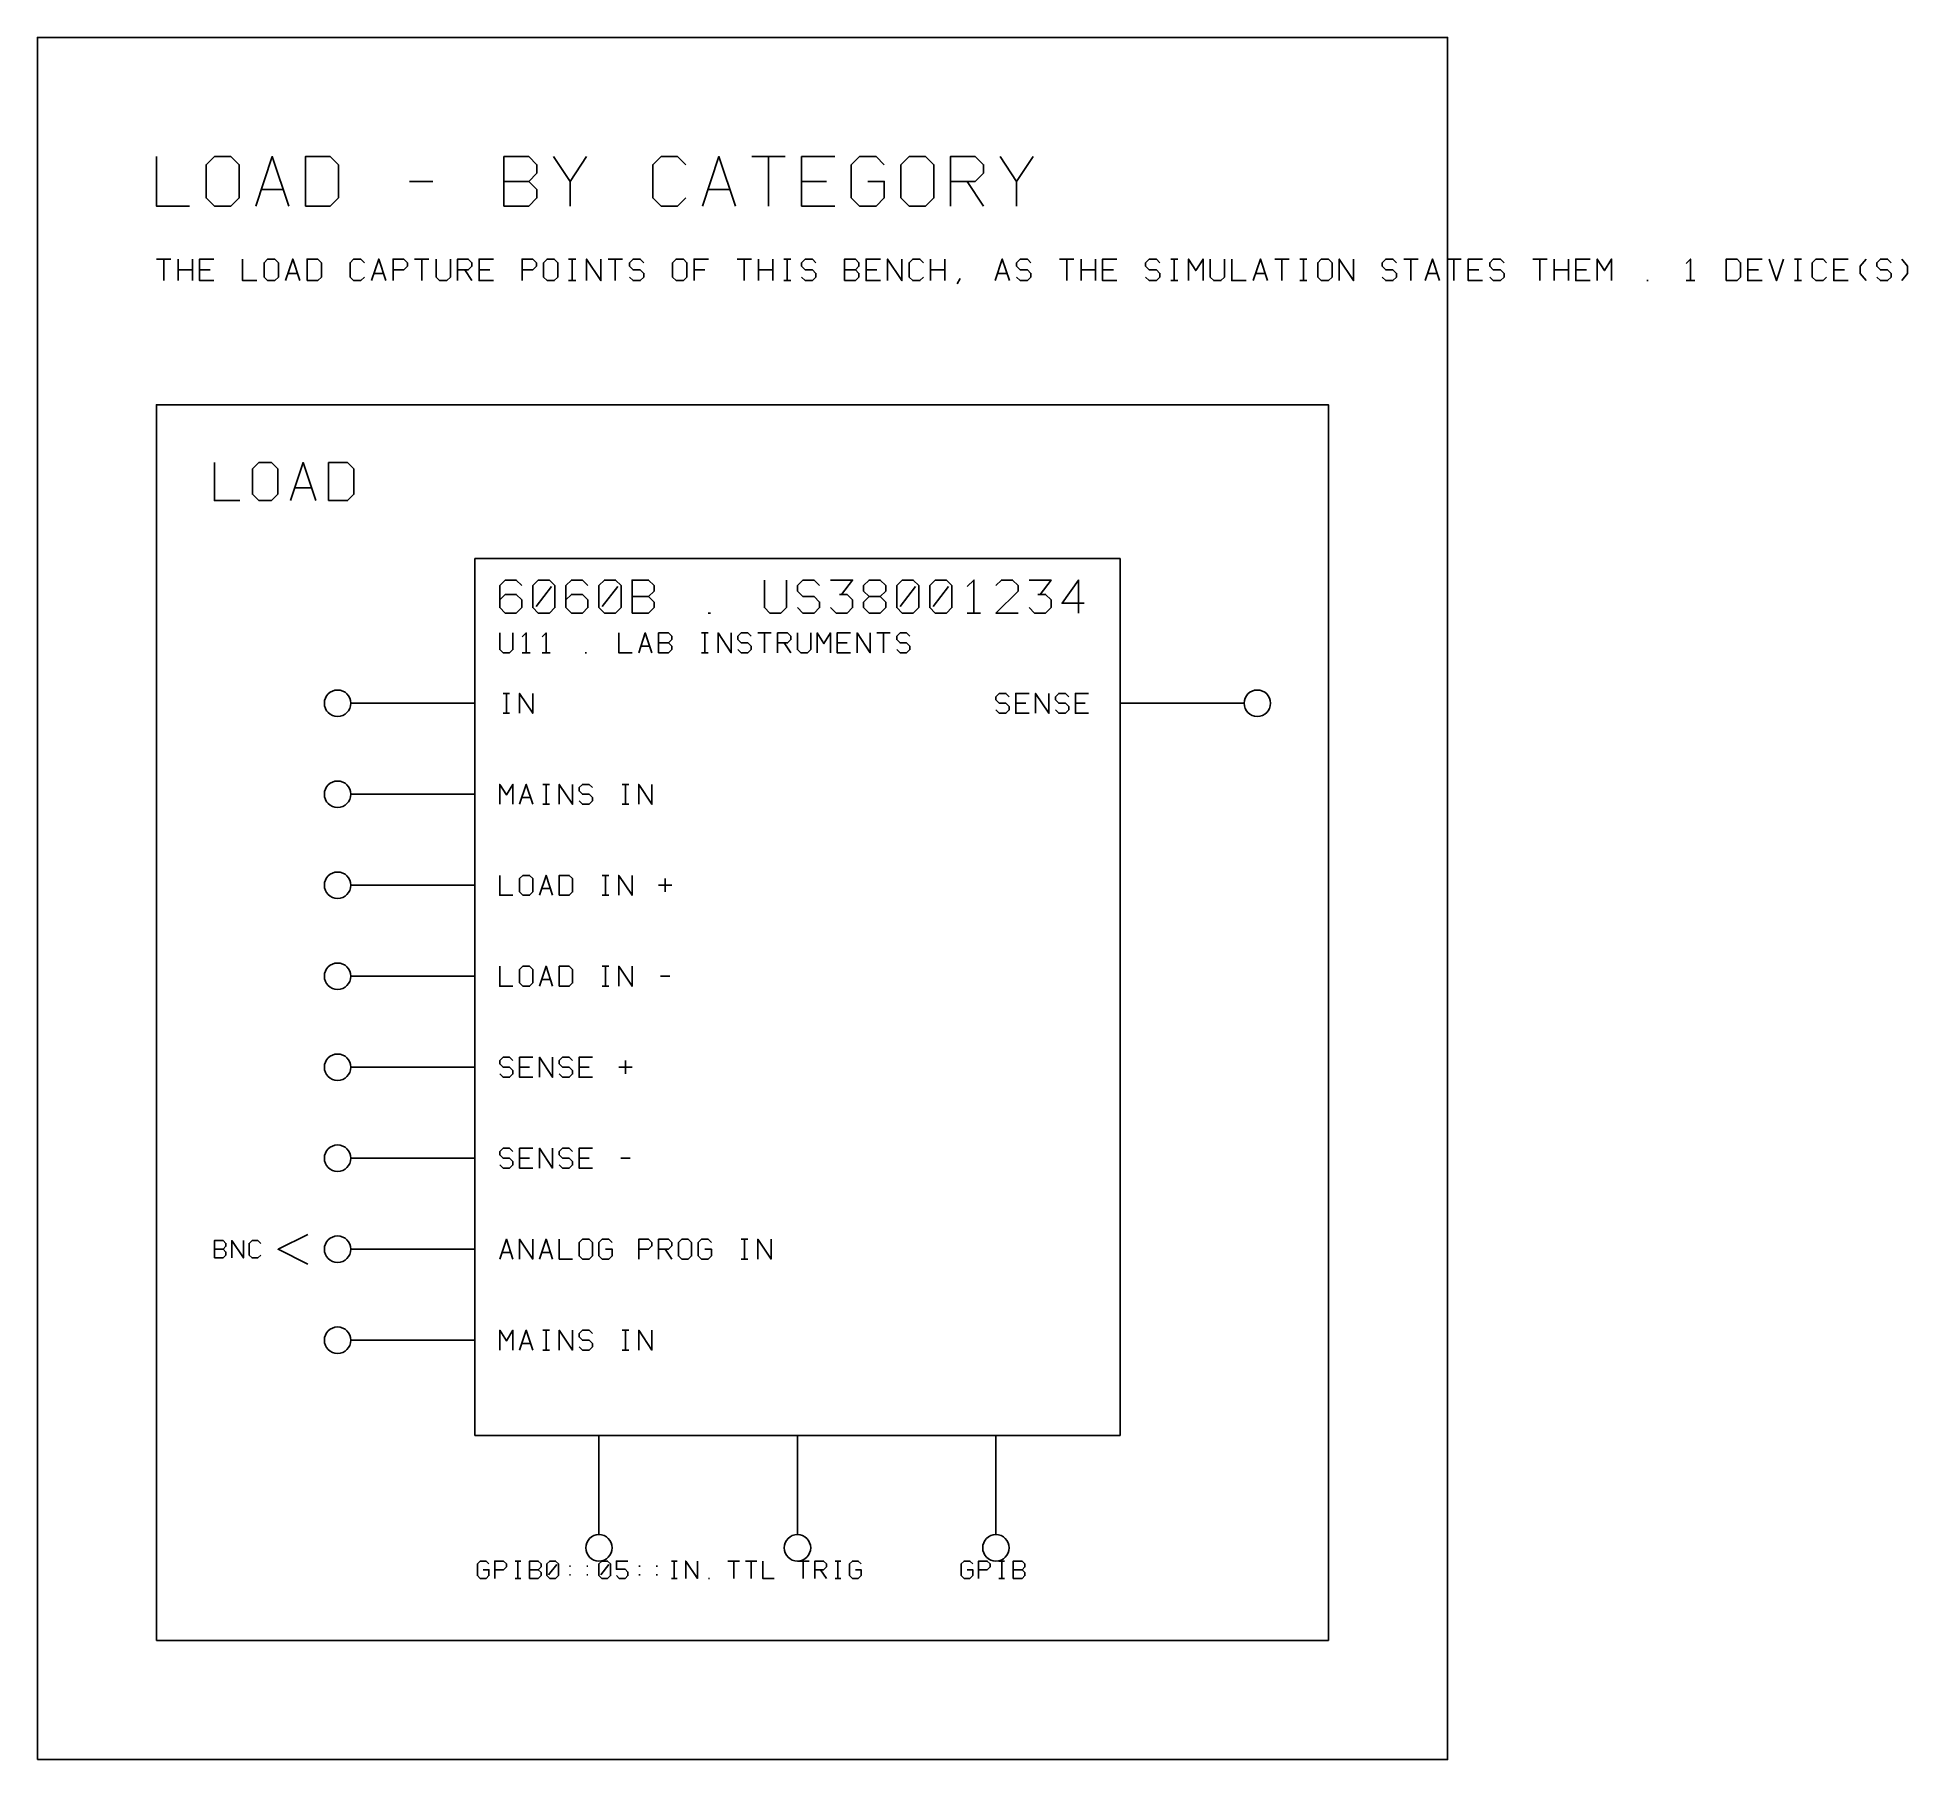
# Model space of a CAD drawing. Header units: millimetres. Extents: x 10 to 236, y 10 to 218.
import ezdxf

# ---------------------------------------------------------------- set-up
doc = ezdxf.new("R2010")
doc.units = ezdxf.units.MM
for name, color, linetype, lineweight in [('DEVICE', 7, 'CONTINUOUS', 25), ('GROUP', 6, 'CONTINUOUS', 25), ('LABEL', 8, 'CONTINUOUS', 25), ('POINT', 4, 'CONTINUOUS', 25), ('PORT_BUS', 5, 'CONTINUOUS', 25), ('PORT_IN', 3, 'CONTINUOUS', 25), ('PORT_OUT', 30, 'CONTINUOUS', 25), ('PORTAL', 2, 'CONTINUOUS', 25), ('SHEET', 7, 'CONTINUOUS', 25)]:
    doc.layers.add(name, color=color, linetype=linetype, lineweight=lineweight)

msp = doc.modelspace()

# ---------------------------------------------------------------- linework, layer by layer
at = {"layer": 'DEVICE'}
msp.add_lwpolyline([(62.5, 48.8), (140.5, 48.8), (140.5, 154.8), (62.5, 154.8)], close=True, dxfattribs=at)
at = {"layer": 'GROUP'}
msp.add_lwpolyline([(24, 24), (165.7, 24), (165.7, 173.4), (24, 173.4)], close=True, dxfattribs=at)
for points in [[(31, 166.4), (31, 161.8), (34.066667, 161.8)], [(36.366667, 161.8), (37.9, 161.8), (38.666667, 162.566667), (38.666667, 165.633333), (37.9, 166.4), (36.366667, 166.4), (35.6, 165.633333), (35.6, 162.566667), (36.366667, 161.8)], [(40.2, 161.8), (41.733333, 166.4), (43.266667, 161.8)], [(44.8, 161.8), (44.8, 166.4), (47.1, 166.4), (47.866667, 165.633333), (47.866667, 162.566667), (47.1, 161.8), (44.8, 161.8)], [(40.736667, 163.333333), (42.73, 163.333333)]]:
    msp.add_lwpolyline(points, dxfattribs=at)
at = {"layer": 'LABEL'}
for points in [[(68.166667, 151.533333), (67.5, 152.2), (66.166667, 152.2), (65.5, 151.533333), (65.5, 148.866667), (66.166667, 148.2), (67.5, 148.2), (68.166667, 148.866667), (68.166667, 149.8), (67.5, 150.466667), (66.166667, 150.466667), (65.5, 149.8)], [(70.166667, 148.2), (71.5, 148.2), (72.166667, 148.866667), (72.166667, 151.533333), (71.5, 152.2), (70.166667, 152.2), (69.5, 151.533333), (69.5, 148.866667), (70.166667, 148.2)], [(76.166667, 151.533333), (75.5, 152.2), (74.166667, 152.2), (73.5, 151.533333), (73.5, 148.866667), (74.166667, 148.2), (75.5, 148.2), (76.166667, 148.866667), (76.166667, 149.8), (75.5, 150.466667), (74.166667, 150.466667), (73.5, 149.8)], [(78.166667, 148.2), (79.5, 148.2), (80.166667, 148.866667), (80.166667, 151.533333), (79.5, 152.2), (78.166667, 152.2), (77.5, 151.533333), (77.5, 148.866667), (78.166667, 148.2)], [(81.5, 148.2), (81.5, 152.2), (83.5, 152.2), (84.166667, 151.533333), (84.166667, 150.866667), (83.5, 150.2), (81.5, 150.2)], [(97.5, 152.2), (97.5, 148.866667), (98.166667, 148.2), (99.5, 148.2), (100.166667, 148.866667), (100.166667, 152.2)], [(104.166667, 151.533333), (103.5, 152.2), (102.166667, 152.2), (101.5, 151.533333), (101.5, 150.866667), (102.166667, 150.2), (103.5, 150.2), (104.166667, 149.533333), (104.166667, 148.866667), (103.5, 148.2), (102.166667, 148.2), (101.5, 148.866667)], [(105.5, 152.2), (108.166667, 152.2), (106.833333, 150.466667)], [(110.166667, 150.2), (109.5, 150.866667), (109.5, 151.533333), (110.166667, 152.2), (111.5, 152.2), (112.166667, 151.533333), (112.166667, 150.866667), (111.5, 150.2), (110.166667, 150.2), (109.5, 149.533333), (109.5, 148.866667), (110.166667, 148.2), (111.5, 148.2), (112.166667, 148.866667), (112.166667, 149.533333), (111.5, 150.2)], [(114.166667, 148.2), (115.5, 148.2), (116.166667, 148.866667), (116.166667, 151.533333), (115.5, 152.2), (114.166667, 152.2), (113.5, 151.533333), (113.5, 148.866667), (114.166667, 148.2)], [(118.166667, 148.2), (119.5, 148.2), (120.166667, 148.866667), (120.166667, 151.533333), (119.5, 152.2), (118.166667, 152.2), (117.5, 151.533333), (117.5, 148.866667), (118.166667, 148.2)], [(122.033333, 151.4), (122.833333, 152.2), (122.833333, 148.2)], [(125.5, 151.533333), (126.166667, 152.2), (127.5, 152.2), (128.166667, 151.533333), (128.166667, 150.866667), (125.5, 148.2), (128.166667, 148.2)], [(129.5, 152.2), (132.166667, 152.2), (130.833333, 150.466667)], [(135.5, 148.2), (135.5, 152.2), (133.5, 149.4), (136.166667, 149.4)], [(69.9, 149), (71.766667, 151.4)], [(77.9, 149), (79.766667, 151.4)], [(83.5, 150.2), (84.166667, 149.533333), (84.166667, 148.866667), (83.5, 148.2), (81.5, 148.2)], [(106.566667, 150.466667), (107.5, 150.466667), (108.166667, 149.8), (108.166667, 148.866667), (107.5, 148.2), (106.166667, 148.2), (105.5, 148.866667)], [(113.9, 149), (115.766667, 151.4)], [(117.9, 149), (119.766667, 151.4)], [(130.566667, 150.466667), (131.5, 150.466667), (132.166667, 149.8), (132.166667, 148.866667), (131.5, 148.2), (130.166667, 148.2), (129.5, 148.866667)], [(90.7, 148.2), (90.966667, 148.2)], [(122.033333, 148.2), (123.633333, 148.2)], [(65.5, 145.8), (65.5, 143.8), (65.9, 143.4), (66.7, 143.4), (67.1, 143.8), (67.1, 145.8)], [(68.22, 145.32), (68.7, 145.8), (68.7, 143.4)], [(70.62, 145.32), (71.1, 145.8), (71.1, 143.4)], [(79.9, 145.8), (79.9, 143.4), (81.5, 143.4)], [(82.3, 143.4), (83.1, 145.8), (83.9, 143.4)], [(84.7, 143.4), (84.7, 145.8), (85.9, 145.8), (86.3, 145.4), (86.3, 145), (85.9, 144.6), (84.7, 144.6)], [(89.9, 145.8), (90.7, 145.8)], [(90.3, 143.4), (90.3, 145.8)], [(91.9, 143.4), (91.9, 145.8), (93.5, 143.4), (93.5, 145.8)], [(95.9, 145.4), (95.5, 145.8), (94.7, 145.8), (94.3, 145.4), (94.3, 145), (94.7, 144.6), (95.5, 144.6), (95.9, 144.2), (95.9, 143.8), (95.5, 143.4), (94.7, 143.4), (94.3, 143.8)], [(96.7, 145.8), (98.3, 145.8)], [(97.5, 145.8), (97.5, 143.4)], [(99.1, 143.4), (99.1, 145.8), (100.3, 145.8), (100.7, 145.4), (100.7, 145), (100.3, 144.6), (99.1, 144.6)], [(101.5, 145.8), (101.5, 143.8), (101.9, 143.4), (102.7, 143.4), (103.1, 143.8), (103.1, 145.8)], [(103.9, 143.4), (103.9, 145.8), (104.7, 144.52), (105.5, 145.8), (105.5, 143.4)], [(107.9, 145.8), (106.3, 145.8), (106.3, 143.4), (107.9, 143.4)], [(108.7, 143.4), (108.7, 145.8), (110.3, 143.4), (110.3, 145.8)], [(111.1, 145.8), (112.7, 145.8)], [(111.9, 145.8), (111.9, 143.4)], [(115.1, 145.4), (114.7, 145.8), (113.9, 145.8), (113.5, 145.4), (113.5, 145), (113.9, 144.6), (114.7, 144.6), (115.1, 144.2), (115.1, 143.8), (114.7, 143.4), (113.9, 143.4), (113.5, 143.8)], [(68.22, 143.4), (69.18, 143.4)], [(70.62, 143.4), (71.58, 143.4)], [(75.82, 143.4), (75.98, 143.4)], [(82.58, 144.2), (83.62, 144.2)], [(85.9, 144.6), (86.3, 144.2), (86.3, 143.8), (85.9, 143.4), (84.7, 143.4)], [(89.9, 143.4), (90.7, 143.4)], [(99.9, 144.6), (100.7, 143.4)], [(106.3, 144.6), (107.5, 144.6)], [(65.9, 138.5), (66.7, 138.5)], [(66.3, 136.1), (66.3, 138.5)], [(67.9, 136.1), (67.9, 138.5), (69.5, 136.1), (69.5, 138.5)], [(127.1, 138.1), (126.7, 138.5), (125.9, 138.5), (125.5, 138.1), (125.5, 137.7), (125.9, 137.3), (126.7, 137.3), (127.1, 136.9), (127.1, 136.5), (126.7, 136.1), (125.9, 136.1), (125.5, 136.5)], [(129.5, 138.5), (127.9, 138.5), (127.9, 136.1), (129.5, 136.1)], [(130.3, 136.1), (130.3, 138.5), (131.9, 136.1), (131.9, 138.5)], [(134.3, 138.1), (133.9, 138.5), (133.1, 138.5), (132.7, 138.1), (132.7, 137.7), (133.1, 137.3), (133.9, 137.3), (134.3, 136.9), (134.3, 136.5), (133.9, 136.1), (133.1, 136.1), (132.7, 136.5)], [(136.7, 138.5), (135.1, 138.5), (135.1, 136.1), (136.7, 136.1)], [(65.9, 136.1), (66.7, 136.1)], [(127.9, 137.3), (129.1, 137.3)], [(135.1, 137.3), (136.3, 137.3)], [(65.5, 125.1), (65.5, 127.5), (66.3, 126.22), (67.1, 127.5), (67.1, 125.1)], [(67.9, 125.1), (68.7, 127.5), (69.5, 125.1)], [(70.7, 127.5), (71.5, 127.5)], [(71.1, 125.1), (71.1, 127.5)], [(72.7, 125.1), (72.7, 127.5), (74.3, 125.1), (74.3, 127.5)], [(76.7, 127.1), (76.3, 127.5), (75.5, 127.5), (75.1, 127.1), (75.1, 126.7), (75.5, 126.3), (76.3, 126.3), (76.7, 125.9), (76.7, 125.5), (76.3, 125.1), (75.5, 125.1), (75.1, 125.5)], [(80.3, 127.5), (81.1, 127.5)], [(80.7, 125.1), (80.7, 127.5)], [(82.3, 125.1), (82.3, 127.5), (83.9, 125.1), (83.9, 127.5)], [(68.18, 125.9), (69.22, 125.9)], [(70.7, 125.1), (71.5, 125.1)], [(80.3, 125.1), (81.1, 125.1)], [(65.5, 116.5), (65.5, 114.1), (67.1, 114.1)], [(68.3, 114.1), (69.1, 114.1), (69.5, 114.5), (69.5, 116.1), (69.1, 116.5), (68.3, 116.5), (67.9, 116.1), (67.9, 114.5), (68.3, 114.1)], [(70.3, 114.1), (71.1, 116.5), (71.9, 114.1)], [(72.7, 114.1), (72.7, 116.5), (73.9, 116.5), (74.3, 116.1), (74.3, 114.5), (73.9, 114.1), (72.7, 114.1)], [(77.9, 116.5), (78.7, 116.5)], [(78.3, 114.1), (78.3, 116.5)], [(79.9, 114.1), (79.9, 116.5), (81.5, 114.1), (81.5, 116.5)], [(85.5, 114.5), (85.5, 116.1)], [(70.58, 114.9), (71.62, 114.9)], [(77.9, 114.1), (78.7, 114.1)], [(84.7, 115.3), (86.3, 115.3)], [(65.5, 105.5), (65.5, 103.1), (67.1, 103.1)], [(68.3, 103.1), (69.1, 103.1), (69.5, 103.5), (69.5, 105.1), (69.1, 105.5), (68.3, 105.5), (67.9, 105.1), (67.9, 103.5), (68.3, 103.1)], [(70.3, 103.1), (71.1, 105.5), (71.9, 103.1)], [(72.7, 103.1), (72.7, 105.5), (73.9, 105.5), (74.3, 105.1), (74.3, 103.5), (73.9, 103.1), (72.7, 103.1)], [(77.9, 105.5), (78.7, 105.5)], [(78.3, 103.1), (78.3, 105.5)], [(79.9, 103.1), (79.9, 105.5), (81.5, 103.1), (81.5, 105.5)], [(84.94, 104.3), (86.06, 104.3)], [(70.58, 103.9), (71.62, 103.9)], [(77.9, 103.1), (78.7, 103.1)], [(67.1, 94.1), (66.7, 94.5), (65.9, 94.5), (65.5, 94.1), (65.5, 93.7), (65.9, 93.3), (66.7, 93.3), (67.1, 92.9), (67.1, 92.5), (66.7, 92.1), (65.9, 92.1), (65.5, 92.5)], [(69.5, 94.5), (67.9, 94.5), (67.9, 92.1), (69.5, 92.1)], [(67.9, 93.3), (69.1, 93.3)], [(70.3, 92.1), (70.3, 94.5), (71.9, 92.1), (71.9, 94.5)], [(74.3, 94.1), (73.9, 94.5), (73.1, 94.5), (72.7, 94.1), (72.7, 93.7), (73.1, 93.3), (73.9, 93.3), (74.3, 92.9), (74.3, 92.5), (73.9, 92.1), (73.1, 92.1), (72.7, 92.5)], [(76.7, 94.5), (75.1, 94.5), (75.1, 92.1), (76.7, 92.1)], [(75.1, 93.3), (76.3, 93.3)], [(79.9, 93.3), (81.5, 93.3)], [(80.7, 92.5), (80.7, 94.1)], [(67.1, 83.1), (66.7, 83.5), (65.9, 83.5), (65.5, 83.1), (65.5, 82.7), (65.9, 82.3), (66.7, 82.3), (67.1, 81.9), (67.1, 81.5), (66.7, 81.1), (65.9, 81.1), (65.5, 81.5)], [(69.5, 83.5), (67.9, 83.5), (67.9, 81.1), (69.5, 81.1)], [(67.9, 82.3), (69.1, 82.3)], [(70.3, 81.1), (70.3, 83.5), (71.9, 81.1), (71.9, 83.5)], [(74.3, 83.1), (73.9, 83.5), (73.1, 83.5), (72.7, 83.1), (72.7, 82.7), (73.1, 82.3), (73.9, 82.3), (74.3, 81.9), (74.3, 81.5), (73.9, 81.1), (73.1, 81.1), (72.7, 81.5)], [(76.7, 83.5), (75.1, 83.5), (75.1, 81.1), (76.7, 81.1)], [(75.1, 82.3), (76.3, 82.3)], [(80.14, 82.3), (81.26, 82.3)], [(65.5, 70.1), (66.3, 72.5), (67.1, 70.1)], [(67.9, 70.1), (67.9, 72.5), (69.5, 70.1), (69.5, 72.5)], [(70.3, 70.1), (71.1, 72.5), (71.9, 70.1)], [(72.7, 72.5), (72.7, 70.1), (74.3, 70.1)], [(75.5, 70.1), (76.3, 70.1), (76.7, 70.5), (76.7, 72.1), (76.3, 72.5), (75.5, 72.5), (75.1, 72.1), (75.1, 70.5), (75.5, 70.1)], [(79.1, 72.1), (78.7, 72.5), (77.9, 72.5), (77.5, 72.1), (77.5, 70.5), (77.9, 70.1), (78.7, 70.1), (79.1, 70.5), (79.1, 71.3), (78.3, 71.3)], [(82.3, 70.1), (82.3, 72.5), (83.5, 72.5), (83.9, 72.1), (83.9, 71.7), (83.5, 71.3), (82.3, 71.3)], [(84.7, 70.1), (84.7, 72.5), (85.9, 72.5), (86.3, 72.1), (86.3, 71.7), (85.9, 71.3), (84.7, 71.3)], [(87.5, 70.1), (88.3, 70.1), (88.7, 70.5), (88.7, 72.1), (88.3, 72.5), (87.5, 72.5), (87.1, 72.1), (87.1, 70.5), (87.5, 70.1)], [(91.1, 72.1), (90.7, 72.5), (89.9, 72.5), (89.5, 72.1), (89.5, 70.5), (89.9, 70.1), (90.7, 70.1), (91.1, 70.5), (91.1, 71.3), (90.3, 71.3)], [(94.7, 72.5), (95.5, 72.5)], [(95.1, 70.1), (95.1, 72.5)], [(96.7, 70.1), (96.7, 72.5), (98.3, 70.1), (98.3, 72.5)], [(65.78, 70.9), (66.82, 70.9)], [(70.58, 70.9), (71.62, 70.9)], [(85.5, 71.3), (86.3, 70.1)], [(94.7, 70.1), (95.5, 70.1)], [(65.5, 59.1), (65.5, 61.5), (66.3, 60.22), (67.1, 61.5), (67.1, 59.1)], [(67.9, 59.1), (68.7, 61.5), (69.5, 59.1)], [(70.7, 61.5), (71.5, 61.5)], [(71.1, 59.1), (71.1, 61.5)], [(72.7, 59.1), (72.7, 61.5), (74.3, 59.1), (74.3, 61.5)], [(76.7, 61.1), (76.3, 61.5), (75.5, 61.5), (75.1, 61.1), (75.1, 60.7), (75.5, 60.3), (76.3, 60.3), (76.7, 59.9), (76.7, 59.5), (76.3, 59.1), (75.5, 59.1), (75.1, 59.5)], [(80.3, 61.5), (81.1, 61.5)], [(80.7, 59.1), (80.7, 61.5)], [(82.3, 59.1), (82.3, 61.5), (83.9, 59.1), (83.9, 61.5)], [(68.18, 59.9), (69.22, 59.9)], [(70.7, 59.1), (71.5, 59.1)], [(80.3, 59.1), (81.1, 59.1)], [(64.2, 33.25), (63.85, 33.6), (63.15, 33.6), (62.8, 33.25), (62.8, 31.85), (63.15, 31.5), (63.85, 31.5), (64.2, 31.85), (64.2, 32.55), (63.5, 32.55)], [(64.9, 31.5), (64.9, 33.6), (65.95, 33.6), (66.3, 33.25), (66.3, 32.9), (65.95, 32.55), (64.9, 32.55)], [(67.35, 33.6), (68.05, 33.6)], [(67.7, 31.5), (67.7, 33.6)], [(69.1, 31.5), (69.1, 33.6), (70.15, 33.6), (70.5, 33.25), (70.5, 32.9), (70.15, 32.55), (69.1, 32.55)], [(70.15, 32.55), (70.5, 32.2), (70.5, 31.85), (70.15, 31.5), (69.1, 31.5)], [(71.55, 31.5), (72.25, 31.5), (72.6, 31.85), (72.6, 33.25), (72.25, 33.6), (71.55, 33.6), (71.2, 33.25), (71.2, 31.85), (71.55, 31.5)], [(71.41, 31.92), (72.39, 33.18)], [(73.93, 32.97), (74.07, 32.97)], [(73.93, 31.92), (74.07, 31.92)], [(76.03, 32.97), (76.17, 32.97)], [(76.03, 31.92), (76.17, 31.92)], [(77.85, 31.5), (78.55, 31.5), (78.9, 31.85), (78.9, 33.25), (78.55, 33.6), (77.85, 33.6), (77.5, 33.25), (77.5, 31.85), (77.85, 31.5)], [(77.71, 31.92), (78.69, 33.18)], [(81, 33.6), (79.6, 33.6), (79.6, 32.62), (80.65, 32.62), (81, 32.27), (81, 31.85), (80.65, 31.5), (79.95, 31.5), (79.6, 31.85)], [(82.33, 32.97), (82.47, 32.97)], [(82.33, 31.92), (82.47, 31.92)], [(84.43, 32.97), (84.57, 32.97)], [(84.43, 31.92), (84.57, 31.92)], [(86.25, 33.6), (86.95, 33.6)], [(86.6, 31.5), (86.6, 33.6)], [(88, 31.5), (88, 33.6), (89.4, 31.5), (89.4, 33.6)], [(93.1, 33.6), (94.5, 33.6)], [(93.8, 33.6), (93.8, 31.5)], [(95.2, 33.6), (96.6, 33.6)], [(95.9, 33.6), (95.9, 31.5)], [(97.3, 33.6), (97.3, 31.5), (98.7, 31.5)], [(101.5, 33.6), (102.9, 33.6)], [(102.2, 33.6), (102.2, 31.5)], [(103.6, 31.5), (103.6, 33.6), (104.65, 33.6), (105, 33.25), (105, 32.9), (104.65, 32.55), (103.6, 32.55)], [(104.3, 32.55), (105, 31.5)], [(106.05, 33.6), (106.75, 33.6)], [(106.4, 31.5), (106.4, 33.6)], [(109.2, 33.25), (108.85, 33.6), (108.15, 33.6), (107.8, 33.25), (107.8, 31.85), (108.15, 31.5), (108.85, 31.5), (109.2, 31.85), (109.2, 32.55), (108.5, 32.55)], [(122.7, 33.25), (122.35, 33.6), (121.65, 33.6), (121.3, 33.25), (121.3, 31.85), (121.65, 31.5), (122.35, 31.5), (122.7, 31.85), (122.7, 32.55), (122, 32.55)], [(123.4, 31.5), (123.4, 33.6), (124.45, 33.6), (124.8, 33.25), (124.8, 32.9), (124.45, 32.55), (123.4, 32.55)], [(125.85, 33.6), (126.55, 33.6)], [(126.2, 31.5), (126.2, 33.6)], [(127.6, 31.5), (127.6, 33.6), (128.65, 33.6), (129, 33.25), (129, 32.9), (128.65, 32.55), (127.6, 32.55)], [(128.65, 32.55), (129, 32.2), (129, 31.85), (128.65, 31.5), (127.6, 31.5)], [(67.35, 31.5), (68.05, 31.5)], [(86.25, 31.5), (86.95, 31.5)], [(90.73, 31.5), (90.87, 31.5)], [(106.05, 31.5), (106.75, 31.5)], [(125.85, 31.5), (126.55, 31.5)]]:
    msp.add_lwpolyline(points, dxfattribs=at)
at = {"layer": 'POINT'}
for centre in [(45.9, 137.3), (157.1, 137.3), (45.9, 126.3), (45.9, 115.3), (45.9, 104.3), (45.9, 93.3), (45.9, 82.3), (45.9, 71.3), (45.9, 60.3), (77.5, 35.2), (101.5, 35.2), (125.5, 35.2)]:
    msp.add_circle(centre, 1.6, dxfattribs=at)
at = {"layer": 'PORT_BUS'}
for p, q in [((77.5, 48.8), (77.5, 36.8)), ((101.5, 48.8), (101.5, 36.8)), ((125.5, 48.8), (125.5, 36.8))]:
    msp.add_line(p, q, dxfattribs=at)
at = {"layer": 'PORT_IN'}
for p, q in [((62.5, 137.3), (47.5, 137.3)), ((62.5, 126.3), (47.5, 126.3)), ((62.5, 115.3), (47.5, 115.3)), ((62.5, 104.3), (47.5, 104.3)), ((62.5, 93.3), (47.5, 93.3)), ((62.5, 82.3), (47.5, 82.3)), ((62.5, 71.3), (47.5, 71.3)), ((62.5, 60.3), (47.5, 60.3))]:
    msp.add_line(p, q, dxfattribs=at)
at = {"layer": 'PORT_OUT'}
msp.add_line((140.5, 137.3), (155.5, 137.3), dxfattribs=at)
at = {"layer": 'PORTAL'}
for points in [[(42.3, 73.1), (38.7, 71.3), (42.3, 69.5)], [(31, 70.25), (31, 72.35), (32.05, 72.35), (32.4, 72), (32.4, 71.65), (32.05, 71.3), (31, 71.3)], [(32.05, 71.3), (32.4, 70.95), (32.4, 70.6), (32.05, 70.25), (31, 70.25)], [(33.1, 70.25), (33.1, 72.35), (34.5, 70.25), (34.5, 72.35)], [(36.6, 72), (36.25, 72.35), (35.55, 72.35), (35.2, 72), (35.2, 70.6), (35.55, 70.25), (36.25, 70.25), (36.6, 70.6)]]:
    msp.add_lwpolyline(points, dxfattribs=at)
at = {"layer": 'SHEET'}
msp.add_lwpolyline([(9.6, 9.6), (180.1, 9.6), (180.1, 217.8), (9.6, 217.8)], close=True, dxfattribs=at)
for points in [[(24, 203.4), (24, 197.4), (28, 197.4)], [(31, 197.4), (33, 197.4), (34, 198.4), (34, 202.4), (33, 203.4), (31, 203.4), (30, 202.4), (30, 198.4), (31, 197.4)], [(36, 197.4), (38, 203.4), (40, 197.4)], [(42, 197.4), (42, 203.4), (45, 203.4), (46, 202.4), (46, 198.4), (45, 197.4), (42, 197.4)], [(66, 197.4), (66, 203.4), (69, 203.4), (70, 202.4), (70, 201.4), (69, 200.4), (66, 200.4)], [(72, 203.4), (74, 200.4), (76, 203.4)], [(88, 202.4), (87, 203.4), (85, 203.4), (84, 202.4), (84, 198.4), (85, 197.4), (87, 197.4), (88, 198.4)], [(90, 197.4), (92, 203.4), (94, 197.4)], [(96, 203.4), (100, 203.4)], [(98, 203.4), (98, 197.4)], [(106, 203.4), (102, 203.4), (102, 197.4), (106, 197.4)], [(112, 202.4), (111, 203.4), (109, 203.4), (108, 202.4), (108, 198.4), (109, 197.4), (111, 197.4), (112, 198.4), (112, 200.4), (110, 200.4)], [(115, 197.4), (117, 197.4), (118, 198.4), (118, 202.4), (117, 203.4), (115, 203.4), (114, 202.4), (114, 198.4), (115, 197.4)], [(120, 197.4), (120, 203.4), (123, 203.4), (124, 202.4), (124, 201.4), (123, 200.4), (120, 200.4)], [(126, 203.4), (128, 200.4), (130, 203.4)], [(36.7, 199.4), (39.3, 199.4)], [(54.6, 200.4), (57.4, 200.4)], [(69, 200.4), (70, 199.4), (70, 198.4), (69, 197.4), (66, 197.4)], [(74, 200.4), (74, 197.4)], [(90.7, 199.4), (93.3, 199.4)], [(102, 200.4), (105, 200.4)], [(122, 200.4), (124, 197.4)], [(128, 200.4), (128, 197.4)], [(24, 191), (25.733333, 191)], [(24.866667, 191), (24.866667, 188.4)], [(26.6, 188.4), (26.6, 191)], [(28.333333, 188.4), (28.333333, 191)], [(30.933333, 191), (29.2, 191), (29.2, 188.4), (30.933333, 188.4)], [(34.4, 191), (34.4, 188.4), (36.133333, 188.4)], [(37.433333, 188.4), (38.3, 188.4), (38.733333, 188.833333), (38.733333, 190.566667), (38.3, 191), (37.433333, 191), (37, 190.566667), (37, 188.833333), (37.433333, 188.4)], [(39.6, 188.4), (40.466667, 191), (41.333333, 188.4)], [(42.2, 188.4), (42.2, 191), (43.5, 191), (43.933333, 190.566667), (43.933333, 188.833333), (43.5, 188.4), (42.2, 188.4)], [(49.133333, 190.566667), (48.7, 191), (47.833333, 191), (47.4, 190.566667), (47.4, 188.833333), (47.833333, 188.4), (48.7, 188.4), (49.133333, 188.833333)], [(50, 188.4), (50.866667, 191), (51.733333, 188.4)], [(52.6, 188.4), (52.6, 191), (53.9, 191), (54.333333, 190.566667), (54.333333, 190.133333), (53.9, 189.7), (52.6, 189.7)], [(55.2, 191), (56.933333, 191)], [(56.066667, 191), (56.066667, 188.4)], [(57.8, 191), (57.8, 188.833333), (58.233333, 188.4), (59.1, 188.4), (59.533333, 188.833333), (59.533333, 191)], [(60.4, 188.4), (60.4, 191), (61.7, 191), (62.133333, 190.566667), (62.133333, 190.133333), (61.7, 189.7), (60.4, 189.7)], [(64.733333, 191), (63, 191), (63, 188.4), (64.733333, 188.4)], [(68.2, 188.4), (68.2, 191), (69.5, 191), (69.933333, 190.566667), (69.933333, 190.133333), (69.5, 189.7), (68.2, 189.7)], [(71.233333, 188.4), (72.1, 188.4), (72.533333, 188.833333), (72.533333, 190.566667), (72.1, 191), (71.233333, 191), (70.8, 190.566667), (70.8, 188.833333), (71.233333, 188.4)], [(73.833333, 191), (74.7, 191)], [(74.266667, 188.4), (74.266667, 191)], [(76, 188.4), (76, 191), (77.733333, 188.4), (77.733333, 191)], [(78.6, 191), (80.333333, 191)], [(79.466667, 191), (79.466667, 188.4)], [(82.933333, 190.566667), (82.5, 191), (81.633333, 191), (81.2, 190.566667), (81.2, 190.133333), (81.633333, 189.7), (82.5, 189.7), (82.933333, 189.266667), (82.933333, 188.833333), (82.5, 188.4), (81.633333, 188.4), (81.2, 188.833333)], [(86.833333, 188.4), (87.7, 188.4), (88.133333, 188.833333), (88.133333, 190.566667), (87.7, 191), (86.833333, 191), (86.4, 190.566667), (86.4, 188.833333), (86.833333, 188.4)], [(90.733333, 191), (89, 191), (89, 188.4)], [(94.2, 191), (95.933333, 191)], [(95.066667, 191), (95.066667, 188.4)], [(96.8, 188.4), (96.8, 191)], [(98.533333, 188.4), (98.533333, 191)], [(99.833333, 191), (100.7, 191)], [(100.266667, 188.4), (100.266667, 191)], [(103.733333, 190.566667), (103.3, 191), (102.433333, 191), (102, 190.566667), (102, 190.133333), (102.433333, 189.7), (103.3, 189.7), (103.733333, 189.266667), (103.733333, 188.833333), (103.3, 188.4), (102.433333, 188.4), (102, 188.833333)], [(107.2, 188.4), (107.2, 191), (108.5, 191), (108.933333, 190.566667), (108.933333, 190.133333), (108.5, 189.7), (107.2, 189.7)], [(111.533333, 191), (109.8, 191), (109.8, 188.4), (111.533333, 188.4)], [(112.4, 188.4), (112.4, 191), (114.133333, 188.4), (114.133333, 191)], [(116.733333, 190.566667), (116.3, 191), (115.433333, 191), (115, 190.566667), (115, 188.833333), (115.433333, 188.4), (116.3, 188.4), (116.733333, 188.833333)], [(117.6, 188.4), (117.6, 191)], [(119.333333, 188.4), (119.333333, 191)], [(125.4, 188.4), (126.266667, 191), (127.133333, 188.4)], [(129.733333, 190.566667), (129.3, 191), (128.433333, 191), (128, 190.566667), (128, 190.133333), (128.433333, 189.7), (129.3, 189.7), (129.733333, 189.266667), (129.733333, 188.833333), (129.3, 188.4), (128.433333, 188.4), (128, 188.833333)], [(133.2, 191), (134.933333, 191)], [(134.066667, 191), (134.066667, 188.4)], [(135.8, 188.4), (135.8, 191)], [(137.533333, 188.4), (137.533333, 191)], [(140.133333, 191), (138.4, 191), (138.4, 188.4), (140.133333, 188.4)], [(145.333333, 190.566667), (144.9, 191), (144.033333, 191), (143.6, 190.566667), (143.6, 190.133333), (144.033333, 189.7), (144.9, 189.7), (145.333333, 189.266667), (145.333333, 188.833333), (144.9, 188.4), (144.033333, 188.4), (143.6, 188.833333)], [(146.633333, 191), (147.5, 191)], [(147.066667, 188.4), (147.066667, 191)], [(148.8, 188.4), (148.8, 191), (149.666667, 189.613333), (150.533333, 191), (150.533333, 188.4)], [(151.4, 191), (151.4, 188.833333), (151.833333, 188.4), (152.7, 188.4), (153.133333, 188.833333), (153.133333, 191)], [(154, 191), (154, 188.4), (155.733333, 188.4)], [(156.6, 188.4), (157.466667, 191), (158.333333, 188.4)], [(159.2, 191), (160.933333, 191)], [(160.066667, 191), (160.066667, 188.4)], [(162.233333, 191), (163.1, 191)], [(162.666667, 188.4), (162.666667, 191)], [(164.833333, 188.4), (165.7, 188.4), (166.133333, 188.833333), (166.133333, 190.566667), (165.7, 191), (164.833333, 191), (164.4, 190.566667), (164.4, 188.833333), (164.833333, 188.4)], [(167, 188.4), (167, 191), (168.733333, 188.4), (168.733333, 191)], [(173.933333, 190.566667), (173.5, 191), (172.633333, 191), (172.2, 190.566667), (172.2, 190.133333), (172.633333, 189.7), (173.5, 189.7), (173.933333, 189.266667), (173.933333, 188.833333), (173.5, 188.4), (172.633333, 188.4), (172.2, 188.833333)], [(174.8, 191), (176.533333, 191)], [(175.666667, 191), (175.666667, 188.4)], [(177.4, 188.4), (178.266667, 191), (179.133333, 188.4)], [(180, 191), (181.733333, 191)], [(180.866667, 191), (180.866667, 188.4)], [(184.333333, 191), (182.6, 191), (182.6, 188.4), (184.333333, 188.4)], [(186.933333, 190.566667), (186.5, 191), (185.633333, 191), (185.2, 190.566667), (185.2, 190.133333), (185.633333, 189.7), (186.5, 189.7), (186.933333, 189.266667), (186.933333, 188.833333), (186.5, 188.4), (185.633333, 188.4), (185.2, 188.833333)], [(190.4, 191), (192.133333, 191)], [(191.266667, 191), (191.266667, 188.4)], [(193, 188.4), (193, 191)], [(194.733333, 188.4), (194.733333, 191)], [(197.333333, 191), (195.6, 191), (195.6, 188.4), (197.333333, 188.4)], [(198.2, 188.4), (198.2, 191), (199.066667, 189.613333), (199.933333, 191), (199.933333, 188.4)], [(208.946667, 190.48), (209.466667, 191), (209.466667, 188.4)], [(213.8, 188.4), (213.8, 191), (215.1, 191), (215.533333, 190.566667), (215.533333, 188.833333), (215.1, 188.4), (213.8, 188.4)], [(218.133333, 191), (216.4, 191), (216.4, 188.4), (218.133333, 188.4)], [(219, 191), (219.866667, 188.4), (220.733333, 191)], [(222.033333, 191), (222.9, 191)], [(222.466667, 188.4), (222.466667, 191)], [(225.933333, 190.566667), (225.5, 191), (224.633333, 191), (224.2, 190.566667), (224.2, 188.833333), (224.633333, 188.4), (225.5, 188.4), (225.933333, 188.833333)], [(228.533333, 191), (226.8, 191), (226.8, 188.4), (228.533333, 188.4)], [(230.7, 191), (230.006667, 190.133333), (230.006667, 189.266667), (230.7, 188.4)], [(233.733333, 190.566667), (233.3, 191), (232.433333, 191), (232, 190.566667), (232, 190.133333), (232.433333, 189.7), (233.3, 189.7), (233.733333, 189.266667), (233.733333, 188.833333), (233.3, 188.4), (232.433333, 188.4), (232, 188.833333)], [(235.033333, 191), (235.726667, 190.133333), (235.726667, 189.266667), (235.033333, 188.4)], [(26.6, 189.7), (28.333333, 189.7)], [(29.2, 189.7), (30.5, 189.7)], [(39.903333, 189.266667), (41.03, 189.266667)], [(50.303333, 189.266667), (51.43, 189.266667)], [(61.266667, 189.7), (62.133333, 188.4)], [(63, 189.7), (64.3, 189.7)], [(73.833333, 188.4), (74.7, 188.4)], [(89, 189.7), (90.3, 189.7)], [(96.8, 189.7), (98.533333, 189.7)], [(99.833333, 188.4), (100.7, 188.4)], [(108.5, 189.7), (108.933333, 189.266667), (108.933333, 188.833333), (108.5, 188.4), (107.2, 188.4)], [(109.8, 189.7), (111.1, 189.7)], [(117.6, 189.7), (119.333333, 189.7)], [(121.153333, 188.66), (120.806667, 188.01)], [(125.703333, 189.266667), (126.83, 189.266667)], [(135.8, 189.7), (137.533333, 189.7)], [(138.4, 189.7), (139.7, 189.7)], [(146.633333, 188.4), (147.5, 188.4)], [(156.903333, 189.266667), (158.03, 189.266667)], [(162.233333, 188.4), (163.1, 188.4)], [(177.703333, 189.266667), (178.83, 189.266667)], [(182.6, 189.7), (183.9, 189.7)], [(193, 189.7), (194.733333, 189.7)], [(195.6, 189.7), (196.9, 189.7)], [(204.18, 188.4), (204.353333, 188.4)], [(208.946667, 188.4), (209.986667, 188.4)], [(216.4, 189.7), (217.7, 189.7)], [(222.033333, 188.4), (222.9, 188.4)], [(226.8, 189.7), (228.1, 189.7)]]:
    msp.add_lwpolyline(points, dxfattribs=at)

doc.saveas('drawing.dxf')
